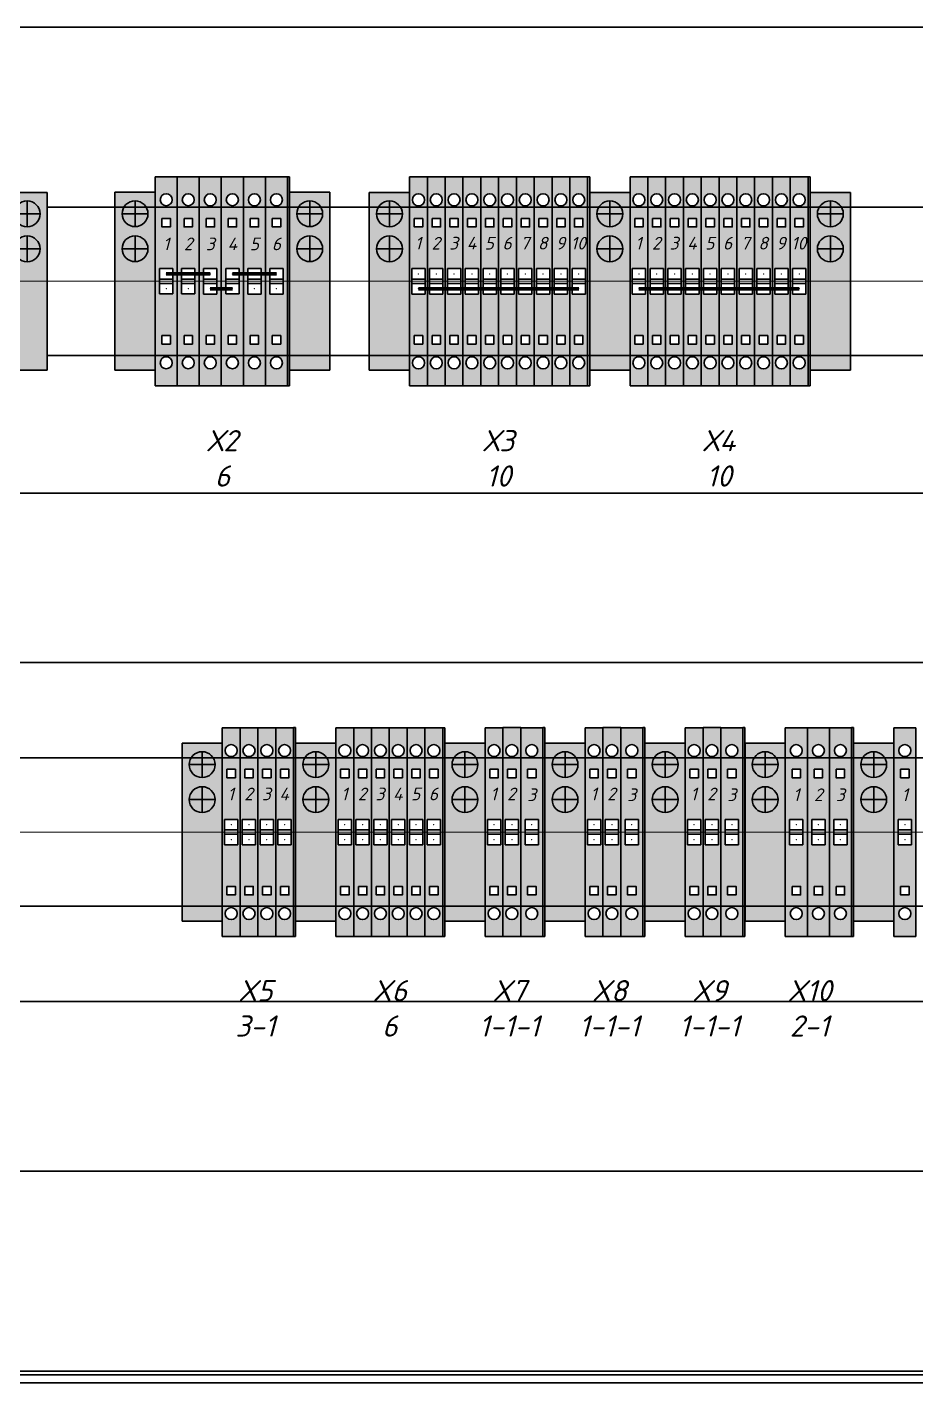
# Model space of a CAD drawing. Header units: millimetres. Extents: x 0 to 53000, y -591 to 24400.
# Drawn here: x 15215 to 15424.7, y 2421.8 to 2741.8 of the extents above; entities that cross this region are included whole.
import ezdxf
from ezdxf.enums import TextEntityAlignment as Align

# ---------------------------------------------------------------- set-up
doc = ezdxf.new("R2010")
doc.units = ezdxf.units.MM
for name, color, linetype, lineweight in [('КК перф 40х60', 6, 'Continuous', 30), ('Основная', 7, 'Continuous', 30), ('Перемычка', 6, 'Continuous', 140)]:
    doc.layers.add(name, color=color, linetype=linetype, lineweight=lineweight)
doc.layers.add('Привязки', color=2, linetype='Continuous', lineweight=0, plot=False, transparency=0.8)
doc.styles.add('текст', font='isocpeui.ttf')

# ---------------------------------------------------------------- blocks, each defined once
blk = doc.blocks.new('Стопор на DIN')
at = {"layer": 'Основная', "true_color": 0x939598}
h = blk.add_hatch(color=252, dxfattribs=at)
h.dxf.hatch_style = 1
h.paths.add_polyline_path([(0, 21), (-9.5, 21), (-9.5, -21), (0, -21)])
at = {"layer": 'Основная'}
for p, q in [((-9.5, -21), (-9.5, 21)), ((-9.5, 21), (0, 21)), ((0, 21), (0, -21)), ((-4.75, 18.97), (-4.75, 12.87)), ((-4.75, 15.92), (-7.8, 15.92)), ((-7.8, 15.92), (-1.7, 15.92)), ((-4.75, 10.71), (-4.75, 4.6)), ((-7.8, 7.66), (-1.7, 7.66)), ((-9.5, -21), (0, -21))]:
    blk.add_line(p, q, dxfattribs=at)
for centre in [(-4.75, 15.92), (-4.75, 7.66)]:
    blk.add_circle(centre, 3.05, dxfattribs=at)
blk = doc.blocks.new('КПИ 2-2.5')
at = {"layer": 'Основная'}
for p, q in [((0, -24.65), (0, 24.65)), ((0, 24.65), (5.2, 24.65)), ((5.2, 24.65), (5.2, -24.65)), ((2.6, 3), (1.025, 3)), ((1.025, 3), (1.025, 0)), ((1.025, 0.5), (4.175, 0.5)), ((1.025, 0.5), (4.175, 0.5)), ((1.025, 0), (1.025, -3)), ((4.175, 3), (2.6, 3)), ((4.175, 3), (4.175, 0)), ((4.175, 0), (4.175, -3)), ((4.175, -0.5), (1.025, -0.5)), ((1.025, -0.5), (4.175, -0.5)), ((2.6, -3), (1.025, -3)), ((4.175, -3), (2.6, -3)), ((5.2, -24.65), (0, -24.65))]:
    blk.add_line(p, q, dxfattribs=at)
for points in [[(1.6, 14.825), (3.6, 14.825), (3.6, 12.825), (1.6, 12.825)], [(1.6, -12.825), (3.6, -12.825), (3.6, -14.825), (1.6, -14.825)]]:
    blk.add_lwpolyline(points, close=True, dxfattribs=at)
for centre in [(2.6, 19.2375), (2.6, -19.2375)]:
    blk.add_circle(centre, 1.4187, dxfattribs=at)
blk = doc.blocks.new('КПИ 2-2.5 синяя')
at = {"layer": 'Основная', "true_color": 0x22346e}
h = blk.add_hatch(color=159, dxfattribs=at)
h.dxf.hatch_style = 1
h.paths.add_polyline_path([(5.2, 24.65), (0, 24.65), (0, -24.65), (5.2, -24.65)])
h.paths.add_polyline_path([(4.17, 3), (4.17, 0), (4.17, -3), (2.6, -3), (1.03, -3), (1.03, 0), (1.03, 3), (2.6, 3)], flags=16)
h.paths.add_polyline_path([(1.6, 12.82), (1.6, 14.82), (3.6, 14.82), (3.6, 12.82)], flags=16)
h.paths.add_polyline_path([(1.18, 19.24, -1), (4.02, 19.24, -1)], flags=16)
h.paths.add_polyline_path([(3.6, -12.82), (3.6, -14.82), (1.6, -14.82), (1.6, -12.82)], flags=16)
h.paths.add_polyline_path([(4.02, -19.24, -1), (1.18, -19.24, -1)], flags=16)
at = {"layer": 'Привязки'}
for centre in [(2.6, 1.75), (2.6, -1.75)]:
    blk.add_circle(centre, 0.00000908, dxfattribs=at)
for p in [(2.6, 1.75), (2.6, 1.75), (2.6, 1.75), (2.6, 1.75), (2.6, 1.75), (2.6, 1.75), (2.6, -1.75), (2.6, -1.75), (2.6, -1.75), (2.6, -1.75), (2.6, -1.75), (2.6, -1.75)]:
    blk.add_point(p, dxfattribs=at)
at = {"layer": 'Основная'}
blk.add_blockref('КПИ 2-2.5', (0, 0), dxfattribs=at)
blk = doc.blocks.new('Заглушка КПИ синяя 1.5-2.5')
at = {"layer": 'Основная'}
h = blk.add_hatch(color=5, dxfattribs=at)
h.dxf.hatch_style = 1
h.paths.add_polyline_path([(0, -24.65), (0.5, -24.65), (0.5, 24.65), (0, 24.65)])
for p, q in [((0, 24.65), (0, -24.65)), ((0.5, 24.65), (0, 24.65)), ((0.5, -24.65), (0.5, 24.65)), ((0, -24.65), (0.5, -24.65))]:
    blk.add_line(p, q, dxfattribs=at)
blk = doc.blocks.new('КПИ 2-1.5')
at = {"layer": 'Основная'}
for p, q in [((0, -24.65), (0, 24.65)), ((0, 24.65), (4.2, 24.65)), ((4.2, 24.65), (4.2, -24.65)), ((2.1, 3), (0.525, 3)), ((0.525, 3), (0.525, 0)), ((0.525, 0.5), (3.675, 0.5)), ((0.525, 0.5), (3.675, 0.5)), ((0.525, 0), (0.525, -3)), ((3.675, 3), (2.1, 3)), ((3.675, 3), (3.675, 0)), ((3.675, 0), (3.675, -3)), ((3.675, -0.5), (0.525, -0.5)), ((0.525, -0.5), (3.675, -0.5)), ((2.1, -3), (0.525, -3)), ((3.675, -3), (2.1, -3)), ((4.2, -24.65), (0, -24.65))]:
    blk.add_line(p, q, dxfattribs=at)
for points in [[(1.1, 14.825), (3.1, 14.825), (3.1, 12.825), (1.1, 12.825)], [(1.1, -12.825), (3.1, -12.825), (3.1, -14.825), (1.1, -14.825)]]:
    blk.add_lwpolyline(points, close=True, dxfattribs=at)
for centre in [(2.1, 19.2375), (2.1, -19.2375)]:
    blk.add_circle(centre, 1.4187, dxfattribs=at)
blk = doc.blocks.new('КПИ 2-1.5 черная')
at = {"layer": 'Основная', "true_color": 0x000000}
h = blk.add_hatch(dxfattribs=at)
h.set_pattern_fill('AR-B816', color=18)
h.set_pattern_definition([(0, (-15.73, 7), (0, 203.2), []), (90, (-15.73, 7), (-203.2, 203.2), [203.2, -203.2])])
h.paths.add_polyline_path([(4.2, 24.65), (0, 24.65), (0, -24.65), (4.2, -24.65)])
h.paths.add_polyline_path([(3.52, 19.24, -1), (0.68, 19.24, -1)], flags=16)
h.paths.add_polyline_path([(3.1, 14.82), (3.1, 12.82), (1.1, 12.82), (1.1, 14.82)], flags=16)
h.paths.add_polyline_path([(3.67, 3), (3.67, 0), (3.67, -3), (2.1, -3), (0.53, -3), (0.53, 0), (0.53, 3), (2.1, 3)], flags=16)
h.paths.add_polyline_path([(3.1, -12.82), (3.1, -14.82), (1.1, -14.82), (1.1, -12.82)], flags=16)
h.paths.add_polyline_path([(3.52, -19.24, -1), (0.68, -19.24, -1)], flags=16)
at = {"layer": 'Основная', "true_color": 0x454545}
h = blk.add_hatch(color=250, dxfattribs=at)
h.dxf.hatch_style = 1
h.paths.add_polyline_path([(0, -24.65), (4.2, -24.65), (4.2, 24.65), (0, 24.65)])
h.paths.add_polyline_path([(2.1, 3), (3.67, 3), (3.67, 0), (3.67, -3), (2.1, -3), (0.53, -3), (0.53, 0), (0.53, 3)], flags=16)
h.paths.add_polyline_path([(1.1, 12.82), (1.1, 14.82), (3.1, 14.82), (3.1, 12.82)], flags=16)
h.paths.add_polyline_path([(0.68, 19.24, -1), (3.52, 19.24, -1)], flags=16)
h.paths.add_polyline_path([(3.1, -12.82), (3.1, -14.82), (1.1, -14.82), (1.1, -12.82)], flags=16)
h.paths.add_polyline_path([(3.52, -19.24, -1), (0.68, -19.24, -1)], flags=16)
at = {"layer": 'Привязки'}
for centre in [(2.1, 1.75), (2.1, -1.75)]:
    blk.add_circle(centre, 0.00000908, dxfattribs=at)
for p in [(2.1, 1.75), (2.1, 1.75), (2.1, 1.75), (2.1, 1.75), (2.1, 1.75), (2.1, 1.75), (2.1, -1.75), (2.1, -1.75), (2.1, -1.75), (2.1, -1.75), (2.1, -1.75), (2.1, -1.75)]:
    blk.add_point(p, dxfattribs=at)
at = {"layer": 'Основная', "color": 18, "true_color": 0x000000}
blk.add_blockref('КПИ 2-1.5', (0, 0), dxfattribs=at)
at = {"style": 'текст'}
blk.add_attdef('№', text='', height=3, dxfattribs=at).set_placement((2, 9), align=Align.MIDDLE_CENTER)
blk = doc.blocks.new('Заглушка КПИ черн 1.5-2.5')
at = {"layer": 'Основная', "true_color": 0x000000}
h = blk.add_hatch(color=18, dxfattribs=at)
h.dxf.hatch_style = 1
h.paths.add_polyline_path([(0, -24.65), (0.5, -24.65), (0.5, 24.65), (0, 24.65)])
at = {"layer": 'Основная'}
for p, q in [((0, 24.65), (0, -24.65)), ((0.5, 24.65), (0, 24.65)), ((0.5, -24.65), (0.5, 24.65)), ((0, -24.65), (0.5, -24.65))]:
    blk.add_line(p, q, dxfattribs=at)
blk = doc.blocks.new('КПИ 2-1.5 красная')
at = {"layer": 'Основная', "true_color": 0x991b1e}
h = blk.add_hatch(color=244, dxfattribs=at)
h.dxf.hatch_style = 1
h.paths.add_polyline_path([(0, -24.65), (4.2, -24.65), (4.2, 24.65), (0, 24.65)])
h.paths.add_polyline_path([(1.1, 12.82), (1.1, 14.82), (3.1, 14.82), (3.1, 12.82)], flags=16)
h.paths.add_polyline_path([(2.1, 3), (3.67, 3), (3.67, 0), (3.67, -3), (2.1, -3), (0.53, -3), (0.53, 0), (0.53, 3)], flags=16)
h.paths.add_polyline_path([(0.68, 19.24, -1), (3.52, 19.24, -1)], flags=16)
h.paths.add_polyline_path([(3.1, -12.82), (3.1, -14.82), (1.1, -14.82), (1.1, -12.82)], flags=16)
h.paths.add_polyline_path([(3.52, -19.24, -1), (0.68, -19.24, -1)], flags=16)
at = {"layer": 'Привязки'}
for centre in [(2.1, 1.75), (2.1, -1.75)]:
    blk.add_circle(centre, 0.00000908, dxfattribs=at)
for p in [(2.1, 1.75), (2.1, 1.75), (2.1, 1.75), (2.1, 1.75), (2.1, 1.75), (2.1, 1.75), (2.1, -1.75), (2.1, -1.75), (2.1, -1.75), (2.1, -1.75), (2.1, -1.75), (2.1, -1.75)]:
    blk.add_point(p, dxfattribs=at)
at = {"layer": 'Основная', "color": 1}
blk.add_blockref('КПИ 2-1.5', (0, 0), dxfattribs=at)
at = {"style": 'текст'}
blk.add_attdef('№', text='', height=3, dxfattribs=at).set_placement((2, 9), align=Align.MIDDLE_CENTER)
blk = doc.blocks.new('Заглушка КПИ красаня 1.5-2.5')
at = {"layer": 'Основная'}
h = blk.add_hatch(color=1, dxfattribs=at)
h.dxf.hatch_style = 1
h.paths.add_polyline_path([(0, -24.65), (0.5, -24.65), (0.5, 24.65), (0, 24.65)])
for p, q in [((0, 24.65), (0, -24.65)), ((0.5, 24.65), (0, 24.65)), ((0.5, -24.65), (0.5, 24.65)), ((0, -24.65), (0.5, -24.65))]:
    blk.add_line(p, q, dxfattribs=at)
blk = doc.blocks.new('КПИ 2-2.5 ЖЗ')
at = {"layer": 'Основная', "true_color": 0x939598}
h = blk.add_hatch(color=252, dxfattribs=at)
h.set_gradient(color1=(19, 103, 52), color2=(200, 201, 45), rotation=45, name='CYLINDER')
h.paths.add_polyline_path([(5.2, 24.65), (0, 24.65), (0, 0), (1.03, 0), (1.03, 3), (2.6, 3), (4.17, 3), (4.17, -3), (5.2, -3)])
h.paths.add_polyline_path([(1.6, 12.82), (1.6, 14.82), (3.6, 14.82), (3.6, 12.82)], flags=16)
edge = h.paths.add_edge_path(flags=16)
edge.add_arc((2.6, 19.24), 1.42, 0, 360)
at = {"layer": 'Основная'}
h = blk.add_hatch(color=256, dxfattribs=at)
h.set_gradient(color1=(200, 201, 45), color2=(19, 103, 52), rotation=45, name='CYLINDER')
h.paths.add_polyline_path([(5.2, 0), (4.17, 0), (4.17, -3), (2.6, -3), (1.03, -3), (1.03, 3), (0, 3), (0, -24.65), (5.2, -24.65)])
h.paths.add_polyline_path([(3.6, -12.82), (3.6, -14.82), (1.6, -14.82), (1.6, -12.82)], flags=16)
edge = h.paths.add_edge_path(flags=16)
edge.add_arc((2.6, -19.24), 1.42, 0, 360)
at = {"layer": 'Привязки'}
for centre in [(2.6, 1.75), (2.6, -1.75)]:
    blk.add_circle(centre, 0.00000908, dxfattribs=at)
for p in [(2.6, 1.75), (2.6, 1.75), (2.6, 1.75), (2.6, 1.75), (2.6, 1.75), (2.6, 1.75), (2.6, -1.75), (2.6, -1.75), (2.6, -1.75), (2.6, -1.75), (2.6, -1.75), (2.6, -1.75)]:
    blk.add_point(p, dxfattribs=at)
at = {"layer": 'Основная'}
blk.add_blockref('КПИ 2-2.5', (0, 0), dxfattribs=at)
blk = doc.blocks.new('Заглушка КПИ зеленая 1.5-2.5')
at = {"layer": 'Основная'}
h = blk.add_hatch(color=3, dxfattribs=at)
h.dxf.hatch_style = 1
h.paths.add_polyline_path([(2212.92, 559.35), (2213.42, 559.35), (2213.42, 608.65), (2212.92, 608.65)])
for p, q in [((2212.92, 608.65), (2212.92, 559.35)), ((2213.42, 608.65), (2212.92, 608.65)), ((2213.42, 559.35), (2213.42, 608.65)), ((2212.92, 559.35), (2213.42, 559.35))]:
    blk.add_line(p, q, dxfattribs=at)
blk = doc.blocks.new('КПИ 2-2.5 серая')
at = {"layer": 'Основная', "true_color": 0x939598}
h = blk.add_hatch(color=252, dxfattribs=at)
h.dxf.hatch_style = 1
h.paths.add_polyline_path([(5.2, 24.65), (0, 24.65), (0, -24.65), (5.2, -24.65)])
h.paths.add_polyline_path([(4.17, 3), (4.17, 0), (4.17, -3), (2.6, -3), (1.03, -3), (1.03, 0), (1.03, 3), (2.6, 3)], flags=16)
h.paths.add_polyline_path([(1.6, 12.82), (1.6, 14.82), (3.6, 14.82), (3.6, 12.82)], flags=16)
h.paths.add_polyline_path([(1.18, 19.24, -1), (4.02, 19.24, -1)], flags=16)
h.paths.add_polyline_path([(3.6, -12.82), (3.6, -14.82), (1.6, -14.82), (1.6, -12.82)], flags=16)
h.paths.add_polyline_path([(4.02, -19.24, -1), (1.18, -19.24, -1)], flags=16)
at = {"layer": 'Привязки'}
blk.add_line((0, 0), (5.2, 0), dxfattribs=at)
for centre in [(2.6, 1.75), (2.6, -1.75)]:
    blk.add_circle(centre, 0.00000908, dxfattribs=at)
for p in [(2.6, 1.75), (2.6, 1.75), (2.6, 1.75), (2.6, 1.75), (2.6, 1.75), (2.6, 1.75), (2.6, -1.75), (2.6, -1.75), (2.6, -1.75), (2.6, -1.75), (2.6, -1.75), (2.6, -1.75)]:
    blk.add_point(p, dxfattribs=at)
at = {"layer": 'Основная'}
blk.add_blockref('КПИ 2-2.5', (0, 0), dxfattribs=at)

msp = doc.modelspace()

# ---------------------------------------------------------------- linework, layer by layer
at = {"layer": 'КК перф 40х60'}
for p, q in [((15124.62297, 2741.8489), (15494.62298, 2741.84893)), ((15124.65596, 2631.84891), (15494.65596, 2631.84891)), ((15124.65596, 2591.84891), (15494.65596, 2591.84891)), ((15124.65596, 2511.8489), (15494.65596, 2511.84891)), ((15534.65596, 2471.8489), (15084.65596, 2471.8489))]:
    msp.add_line(p, q, dxfattribs=at)
at = {"layer": 'Основная'}
for p, q in [((15472.65595, 2699.34889), (15219.7825, 2699.34889)), ((15235.73692, 2681.86529), (15235.73692, 2681.86529)), ((15219.7825, 2664.34889), (15472.65595, 2664.34889)), ((15134.65595, 2569.34891), (15484.65595, 2569.34891)), ((15134.65595, 2534.34891), (15484.65595, 2534.34891))]:
    msp.add_line(p, q, dxfattribs=at)
at = {"layer": 'Основная', "linetype": 'Continuous'}
for p, q in [((15578.97731, 2424.64889), (15040.33461, 2424.64889)), ((15578.97731, 2424.64889), (15040.33461, 2424.64889)), ((15044.51891, 2423.74889), (15574.793, 2423.74889)), ((15044.51891, 2423.74889), (15574.793, 2423.74889)), ((15046.44229, 2421.8489), (15572.86962, 2421.8489)), ((15046.44229, 2421.8489), (15572.86962, 2421.8489)), ((15046.75596, 2421.8489), (15572.56567, 2421.8489)), ((15046.75596, 2421.8489), (15572.56567, 2421.8489))]:
    msp.add_line(p, q, dxfattribs=at)
at = {"layer": 'Перемычка'}
for p, q in [((15247.83689, 2683.6153), (15258.23688, 2683.59892)), ((15263.43689, 2683.61529), (15273.83689, 2683.59892)), ((15258.23689, 2680.09892), (15263.43688, 2680.1153)), ((15307.33689, 2680.09892), (15345.13688, 2680.09896)), ((15359.33689, 2680.09895), (15397.13688, 2680.0988))]:
    msp.add_line(p, q, dxfattribs=at)
at = {"layer": 'Привязки'}
for p, q in [((16279.31202, 2741.8489), (13378.18473, 2741.8489)), ((15087.15596, 2741.8489), (15532.15595, 2741.8489)), ((16279.31202, 2681.84891), (13378.18473, 2681.84891)), ((15087.15596, 2681.84891), (15532.15595, 2681.84891)), ((16279.31202, 2631.84891), (13378.18473, 2631.84891)), ((16279.31202, 2591.84891), (13378.18473, 2591.84891)), ((15087.15596, 2591.84891), (15532.15595, 2591.84891)), ((16279.31202, 2551.84891), (13378.18473, 2551.84891)), ((15087.15596, 2551.84891), (15532.15595, 2551.84891)), ((15141.65595, 2551.84891), (15477.65595, 2551.84891)), ((16279.31202, 2511.84891), (13378.18473, 2511.84891)), ((16279.31202, 2471.84891), (13378.18473, 2471.84891))]:
    msp.add_line(p, q, dxfattribs=at)

# ---------------------------------------------------------------- block references
at = {"layer": 'Основная'}
for name, p, values in [('КПИ 2-1.5 красная', (15305.23688, 2681.84891), {'№': '1'}), ('КПИ 2-1.5 красная', (15309.43688, 2681.84891), {'№': '2'}), ('КПИ 2-1.5 красная', (15313.63688, 2681.84891), {'№': '3'}), ('КПИ 2-1.5 красная', (15317.83688, 2681.84891), {'№': '4'}), ('КПИ 2-1.5 красная', (15322.03688, 2681.84891), {'№': '5'}), ('КПИ 2-1.5 красная', (15326.23688, 2681.84892), {'№': '6'}), ('КПИ 2-1.5 красная', (15330.43688, 2681.84892), {'№': '7'}), ('КПИ 2-1.5 красная', (15334.63688, 2681.84892), {'№': '8'}), ('КПИ 2-1.5 красная', (15338.83688, 2681.84893), {'№': '9'}), ('КПИ 2-1.5 красная', (15343.03688, 2681.84896), {'№': '10'}), ('КПИ 2-1.5 красная', (15261.06198, 2551.84891), {'№': '1'}), ('КПИ 2-1.5 красная', (15265.26198, 2551.84891), {'№': '2'}), ('КПИ 2-1.5 красная', (15269.46198, 2551.84891), {'№': '3'}), ('КПИ 2-1.5 красная', (15287.86198, 2551.84891), {'№': '1'}), ('КПИ 2-1.5 красная', (15292.06198, 2551.84891), {'№': '2'}), ('КПИ 2-1.5 красная', (15296.26198, 2551.84891), {'№': '3'}), ('КПИ 2-1.5 красная', (15300.46198, 2551.84891), {'№': '4'}), ('КПИ 2-1.5 красная', (15304.66198, 2551.84891), {'№': '5'}), ('КПИ 2-1.5 красная', (15308.86198, 2551.84892), {'№': '6'}), ('КПИ 2-1.5 красная', (15323.06198, 2551.84893), {'№': '1'}), ('КПИ 2-1.5 красная', (15346.66198, 2551.84893), {'№': '1'}), ('КПИ 2-1.5 красная', (15370.26198, 2551.84893), {'№': '1'}), ('КПИ 2-1.5 черная', (15357.23688, 2681.84894), {'№': '1'}), ('КПИ 2-1.5 черная', (15361.43688, 2681.84887), {'№': '2'}), ('КПИ 2-1.5 черная', (15365.63688, 2681.84887), {'№': '3'}), ('КПИ 2-1.5 черная', (15369.83688, 2681.84887), {'№': '4'}), ('КПИ 2-1.5 черная', (15374.03688, 2681.84887), {'№': '5'}), ('КПИ 2-1.5 черная', (15378.23688, 2681.84886), {'№': '6'}), ('КПИ 2-1.5 черная', (15382.43688, 2681.84879), {'№': '7'}), ('КПИ 2-1.5 черная', (15386.63688, 2681.84879), {'№': '8'}), ('КПИ 2-1.5 черная', (15390.83688, 2681.84879), {'№': '9'}), ('КПИ 2-1.5 черная', (15395.03688, 2681.84879), {'№': '10'}), ('КПИ 2-1.5 черная', (15273.66198, 2551.84891), {'№': '4'}), ('КПИ 2-1.5 черная', (15327.26198, 2551.84894), {'№': '2'}), ('КПИ 2-1.5 черная', (15350.86198, 2551.84894), {'№': '2'}), ('КПИ 2-1.5 черная', (15374.46198, 2551.84894), {'№': '2'})]:
    msp.add_blockref(name, p, dxfattribs=at).add_auto_attribs(values)
at = {"layer": 'Основная', "lineweight": -3}
ref = msp.add_blockref('КПИ 2-2.5 серая', (15393.86198, 2551.84891), dxfattribs=at)
ref.add_attrib('№', '1', dxfattribs={"layer": '0', "height": 3, "style": 'текст'}).set_placement((15396.46198, 2560.67391), align=Align.MIDDLE_CENTER)
ref = msp.add_blockref('КПИ 2-2.5 серая', (15399.06198, 2551.84891), dxfattribs=at)
ref.add_attrib('№', '2', dxfattribs={"layer": '0', "height": 3, "style": 'текст'}).set_placement((15401.66198, 2560.67391), align=Align.MIDDLE_CENTER)
ref = msp.add_blockref('КПИ 2-2.5 синяя', (15245.23688, 2681.86529), dxfattribs=at)
ref.add_attrib('№', '1', dxfattribs={"layer": '0', "height": 3, "style": 'текст'}).set_placement((15247.83688, 2690.69029), align=Align.MIDDLE_CENTER)
ref = msp.add_blockref('КПИ 2-2.5 синяя', (15250.43688, 2681.86529), dxfattribs=at)
ref.add_attrib('№', '2', dxfattribs={"layer": '0', "height": 3, "style": 'текст'}).set_placement((15253.03688, 2690.69029), align=Align.MIDDLE_CENTER)
ref = msp.add_blockref('КПИ 2-2.5 синяя', (15255.63688, 2681.84891), dxfattribs=at)
ref.add_attrib('№', '3', dxfattribs={"layer": '0', "height": 3, "style": 'текст'}).set_placement((15258.23688, 2690.67391), align=Align.MIDDLE_CENTER)
ref = msp.add_blockref('КПИ 2-2.5 синяя', (15260.83688, 2681.86529), dxfattribs=at)
ref.add_attrib('№', '4', dxfattribs={"layer": '0', "height": 3, "style": 'текст'}).set_placement((15263.43688, 2690.69029), align=Align.MIDDLE_CENTER)
ref = msp.add_blockref('КПИ 2-2.5 синяя', (15266.03688, 2681.84891), dxfattribs=at)
ref.add_attrib('№', '5', dxfattribs={"layer": '0', "height": 3, "style": 'текст'}).set_placement((15268.63688, 2690.67391), align=Align.MIDDLE_CENTER)
ref = msp.add_blockref('КПИ 2-2.5 синяя', (15271.23688, 2681.84891), dxfattribs=at)
ref.add_attrib('№', '6', dxfattribs={"layer": '0', "height": 3, "style": 'текст'}).set_placement((15273.83688, 2690.67391), align=Align.MIDDLE_CENTER)
at = {"layer": 'Основная'}
for name, p in [('Заглушка КПИ синяя 1.5-2.5', (15276.43688, 2681.83252)), ('Заглушка КПИ красаня 1.5-2.5', (15347.23688, 2681.84896)), ('Заглушка КПИ черн 1.5-2.5', (15399.23688, 2681.84891)), ('Заглушка КПИ черн 1.5-2.5', (15277.86198, 2551.84903)), ('Заглушка КПИ красаня 1.5-2.5', (15313.06198, 2551.84891))]:
    msp.add_blockref(name, p, dxfattribs=at)
at = {"layer": 'Основная', "lineweight": -3}
for name, p in [('Стопор на DIN', (15219.7825, 2681.84889)), ('Стопор на DIN', (15245.23688, 2681.88168)), ('Стопор на DIN', (15286.43688, 2681.88168)), ('Стопор на DIN', (15305.23688, 2681.84891)), ('Стопор на DIN', (15357.23688, 2681.84896)), ('Стопор на DIN', (15409.23688, 2681.849)), ('Заглушка КПИ зеленая 1.5-2.5', (13123.73848, 1967.84894)), ('Заглушка КПИ зеленая 1.5-2.5', (13147.33848, 1967.84894)), ('Заглушка КПИ зеленая 1.5-2.5', (13170.93848, 1967.84894)), ('Заглушка КПИ зеленая 1.5-2.5', (13196.53848, 1967.84894)), ('Стопор на DIN', (15261.06198, 2551.84891)), ('Стопор на DIN', (15287.86198, 2551.84891)), ('Стопор на DIN', (15323.06198, 2551.84891)), ('Стопор на DIN', (15346.66198, 2551.84894)), ('Стопор на DIN', (15370.26198, 2551.84894)), ('Стопор на DIN', (15393.86198, 2551.84894)), ('Стопор на DIN', (15419.46198, 2551.84894))]:
    msp.add_blockref(name, p, dxfattribs=at)
ref = msp.add_blockref('КПИ 2-2.5 ЖЗ', (15331.46198, 2551.8489), dxfattribs=at)
ref.add_attrib('№', '3', dxfattribs={"layer": '0', "height": 3, "style": 'текст'}).set_placement((15334.06198, 2560.6739), align=Align.MIDDLE_CENTER)
ref = msp.add_blockref('КПИ 2-2.5 ЖЗ', (15355.06198, 2551.8489), dxfattribs=at)
ref.add_attrib('№', '3', dxfattribs={"layer": '0', "height": 3, "style": 'текст'}).set_placement((15357.66198, 2560.6739), align=Align.MIDDLE_CENTER)
ref = msp.add_blockref('КПИ 2-2.5 ЖЗ', (15378.66198, 2551.8489), dxfattribs=at)
ref.add_attrib('№', '3', dxfattribs={"layer": '0', "height": 3, "style": 'текст'}).set_placement((15381.26198, 2560.6739), align=Align.MIDDLE_CENTER)
ref = msp.add_blockref('КПИ 2-2.5 ЖЗ', (15404.26198, 2551.8489), dxfattribs=at)
ref.add_attrib('№', '3', dxfattribs={"layer": '0', "height": 3, "style": 'текст'}).set_placement((15406.86198, 2560.6739), align=Align.MIDDLE_CENTER)
ref = msp.add_blockref('КПИ 2-2.5 ЖЗ', (15419.46198, 2551.84889), dxfattribs=at)
ref.add_attrib('№', '1', dxfattribs={"layer": '0', "height": 3, "style": 'текст'}).set_placement((15422.06198, 2560.67389), align=Align.MIDDLE_CENTER)

# ---------------------------------------------------------------- texts
at = {"layer": 'Основная', "char_height": 5, "attachment_point": 2, "style": 'текст'}
for s, insert in [('Х2\\P6', (15261.08688, 2646.7347)), ('Х3\\P10', (15326.23688, 2646.7347)), ('Х4\\P10', (15378.23688, 2646.7347)), ('X5\\P3-1', (15268.8663, 2516.91711)), ('X6\\P6', (15300.56198, 2516.91711)), ('X7\\P1-1-1', (15328.7663, 2516.91711)), ('X8\\P1-1-1', (15352.3663, 2516.91711)), ('X9\\P1-1-1', (15375.9663, 2516.91711)), ('X10\\P2-1', (15399.5663, 2516.91711))]:
    msp.add_mtext_dynamic_manual_height_columns(s, width=16, gutter_width=200, heights=[0], dxfattribs=dict(at, insert=insert))

doc.saveas('drawing.dxf')
